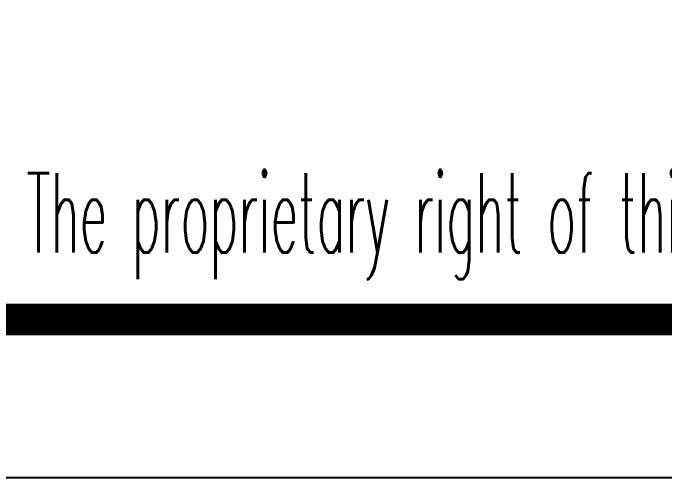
# Model space of a CAD drawing. Extents: x 6250600 to 6678662, y -692028 to -290561.
# Drawn here: x 6297221 to 6299278, y -324656 to -323190 of the extents above; entities that cross this region are included whole.
import ezdxf
from ezdxf.enums import TextEntityAlignment as Align

# ---------------------------------------------------------------- set-up
doc = ezdxf.new("R2010")
doc.units = 0
doc.header["$LTSCALE"] = 1000
doc.header["$MEASUREMENT"] = 0
doc.layers.get('0').update_dxf_attribs({"linetype": 'CONTINUOUS'})
doc.layers.add('图框', color=7, linetype='CONTINUOUS')
doc.styles.add('ECEC_TQ', font='txt_l.shx', dxfattribs={"bigfont": 'hztxt_l.shx'})

msp = doc.modelspace()

# ---------------------------------------------------------------- linework, layer by layer
msp.add_line((6295819.6, -324156.2), (6313819.6, -324156.2))
at = {"layer": '图框', "color": 4}
msp.add_lwpolyline([(6293319.6, -324656.2), (6293319.6, -294956.2), (6314319.6, -294956.2), (6314319.6, -324656.2)], close=True, dxfattribs=at)
at = {"layer": '图框', "color": 4, "const_width": 100}
msp.add_lwpolyline([(6295819.6, -324156.2), (6313819.6, -324156.2), (6313819.6, -295456.2), (6295819.6, -295456.2)], close=True, dxfattribs=at)

# ---------------------------------------------------------------- texts
at = {"style": 'ECEC_TQ', "width": 0.45}
msp.add_text('The proprietary right of this document belongs to Anhui Huadong Chemical And Medical Engineering  Co.,Ltd.  and any replication or transfer to the 3rd. side is forbidden without its permission. ', height=250, dxfattribs=at).set_placement((6304819.6, -323856.2), align=Align.MIDDLE)

doc.saveas('drawing.dxf')
